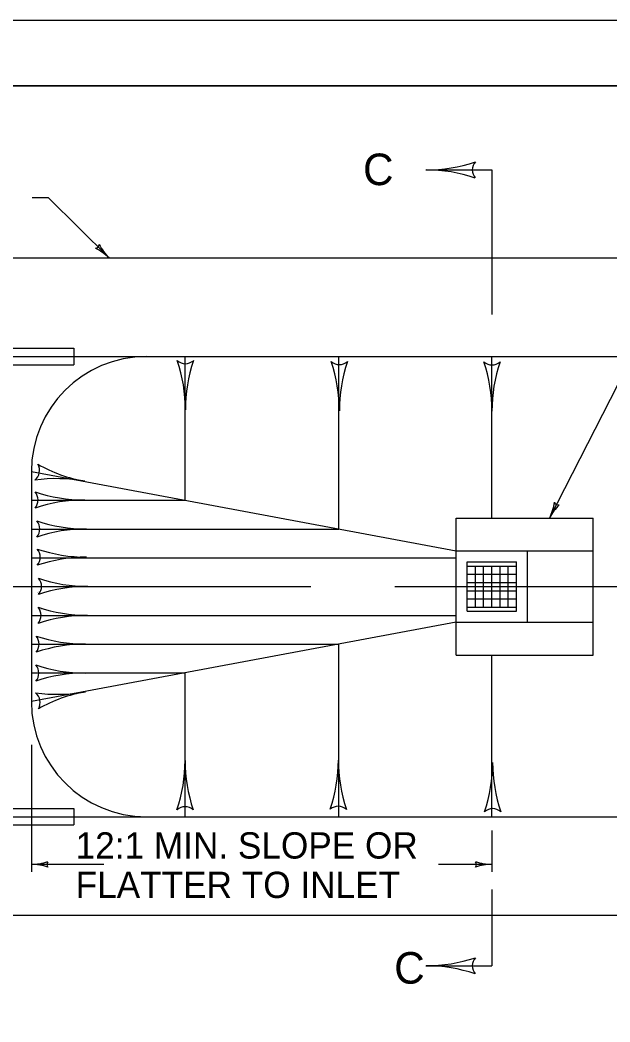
# Model space of a CAD drawing. Extents: x 997.6 to 1036.7, y 998.9 to 1022.9.
# Drawn here: x 1021.63 to 1026.11, y 1014.38 to 1022 of the extents above; entities that cross this region are included whole.
import ezdxf

# ---------------------------------------------------------------- set-up
doc = ezdxf.new("R2010")
doc.units = 0
for name, color, linetype in [('Level 1', 7, 'Continuous'), ('Level 10', 7, 'Continuous'), ('Level 11', 7, 'Continuous'), ('Level 14', 7, 'Continuous')]:
    doc.layers.add(name, color=color, linetype=linetype)

msp = doc.modelspace()

# ---------------------------------------------------------------- linework, layer by layer
at = {"layer": 'Level 1'}
for p, q in [((1027.067, 1020.9808), (1025.653, 1018.2117)), ((1024.7148, 1020.86), (1025.2148, 1020.86)), ((1025.2148, 1020.86), (1025.2148, 1019.7613)), ((1021.8453, 1020.6473), (1021.7203, 1020.6473)), ((1021.8453, 1020.6473), (1022.3055, 1020.1908)), ((1010.5186, 1020.1908), (1033.6663, 1020.1908)), ((1010.5186, 1019.5033), (1022.0386, 1019.5033)), ((1022.0386, 1019.5033), (1022.0386, 1019.3783)), ((1010.5186, 1019.4408), (1033.6663, 1019.4408)), ((1022.884, 1018.3471), (1022.884, 1019.4408)), ((1024.0532, 1018.1283), (1024.0532, 1019.4408)), ((1025.2148, 1018.2117), (1025.2148, 1019.4408)), ((1010.5186, 1019.3783), (1022.0386, 1019.3783)), ((1021.7148, 1018.5658), (1021.7148, 1016.8158)), ((1021.7148, 1018.5658), (1024.944, 1017.9617)), ((1021.7148, 1018.3471), (1022.884, 1018.3471)), ((1024.944, 1018.2117), (1025.9857, 1018.2117)), ((1024.944, 1017.17), (1024.944, 1018.2117)), ((1025.9857, 1017.17), (1025.9857, 1018.2117)), ((1021.7148, 1018.1283), (1024.0532, 1018.1283)), ((1021.7148, 1017.9096), (1024.944, 1017.9096)), ((1024.944, 1017.9617), (1025.9857, 1017.9617)), ((1025.4857, 1017.42), (1025.4857, 1017.9617)), ((1025.0273, 1017.8783), (1025.4023, 1017.8783)), ((1025.0273, 1017.5033), (1025.0273, 1017.8783)), ((1025.0273, 1017.8471), (1025.4023, 1017.8471)), ((1025.0898, 1017.5346), (1025.0898, 1017.8471)), ((1025.1523, 1017.5346), (1025.1523, 1017.8471)), ((1025.2148, 1017.5346), (1025.2148, 1017.8471)), ((1025.2773, 1017.5346), (1025.2773, 1017.8471)), ((1025.3398, 1017.5346), (1025.3398, 1017.8471)), ((1025.4023, 1017.5033), (1025.4023, 1017.8783)), ((1025.0273, 1017.7846), (1025.4023, 1017.7846)), ((1014.8544, 1017.6908), (1022.3748, 1017.6908)), ((1021.7148, 1017.6908), (1023.8388, 1017.6908)), ((1024.4773, 1017.6908), (1026.2123, 1017.6908)), ((1024.6795, 1017.6908), (1026.1089, 1017.6908)), ((1025.0273, 1017.7221), (1025.4023, 1017.7221)), ((1025.0273, 1017.6596), (1025.4023, 1017.6596)), ((1025.0273, 1017.5971), (1025.4023, 1017.5971)), ((1025.0273, 1017.5346), (1025.4023, 1017.5346)), ((1021.7148, 1017.4721), (1024.944, 1017.4721)), ((1025.0273, 1017.5033), (1025.4023, 1017.5033)), ((1024.944, 1017.42), (1021.7148, 1016.8158)), ((1024.944, 1017.42), (1025.9857, 1017.42)), ((1021.7148, 1017.2533), (1024.0532, 1017.2533)), ((1024.0532, 1015.9408), (1024.0532, 1017.2533)), ((1024.944, 1017.17), (1025.9857, 1017.17)), ((1025.2148, 1015.9408), (1025.2148, 1017.17)), ((1021.7148, 1017.0346), (1022.884, 1017.0346)), ((1022.884, 1015.9408), (1022.884, 1017.0346)), ((1021.7148, 1016.4882), (1021.7148, 1015.5223)), ((1010.5186, 1016.0033), (1022.0386, 1016.0033)), ((1022.0386, 1016.0033), (1022.0386, 1015.8783)), ((1010.5186, 1015.9408), (1033.6663, 1015.9408)), ((1010.5186, 1015.8783), (1022.0386, 1015.8783)), ((1025.2148, 1015.8365), (1025.2148, 1015.5223)), ((1022.2649, 1015.5781), (1021.7148, 1015.5781)), ((1025.2148, 1015.5781), (1024.8087, 1015.5781)), ((1025.2148, 1015.3872), (1025.2148, 1014.8068)), ((1010.5186, 1015.1908), (1033.6663, 1015.1908)), ((1024.7148, 1014.8068), (1025.2148, 1014.8068))]:
    msp.add_line(p, q, dxfattribs=at)
for centre, radius, start, end in [((1024.7148, 1022.0319), 1.1719, 269.98778, 270), ((1024.7148, 1022.0319), 1.1719, 270, 288.66878), ((1024.7148, 1019.6881), 1.1719, 71.34716, 89.99389), ((1025.1605, 1020.8599), 0.0937, 138.7746, 220.89129), ((1022.2001, 1020.2955), 0.0312, 274.0142, 356.13089), ((1022.0304, 1019.9135), 0.3906, 45.2396, 63.90838), ((1022.5806, 1020.4682), 0.3906, 206.58676, 225.23349), ((1022.0304, 1019.9135), 0.3906, 45.22738, 45.2396), ((1022.5898, 1018.5658), 0.875, 90, 180), ((1022.8861, 1019.48), 0.0937, 228.7746, 310.89129), ((1021.7141, 1019.0344), 1.1719, 0, 18.66878), ((1024.0579, 1019.0344), 1.1719, 161.34716, 179.99389), ((1024.0561, 1019.4725), 0.0937, 228.7746, 310.89129), ((1022.8841, 1019.0268), 1.1719, 0, 18.66878), ((1025.2279, 1019.0268), 1.1719, 161.34716, 179.99389), ((1025.2163, 1019.4705), 0.0937, 228.7746, 310.89129), ((1024.0443, 1019.0249), 1.1719, 0, 18.66878), ((1026.388, 1019.0249), 1.1719, 161.34716, 179.99389), ((1021.7141, 1019.0344), 1.1719, 359.98778, 0), ((1022.8841, 1019.0268), 1.1719, 359.98778, 0), ((1024.0443, 1019.0249), 1.1719, 359.98778, 0), ((1021.683, 1018.574), 0.0938, 308.17726, 30.29396), ((1022.3365, 1019.6438), 1.1719, 240.74982, 259.39655), ((1021.9055, 1017.34), 1.1719, 79.40266, 98.07145), ((1021.9055, 1017.34), 1.1719, 79.39044, 79.40266), ((1021.6722, 1018.35), 0.0937, 318.7746, 40.89129), ((1022.1178, 1017.178), 1.1719, 90, 108.66878), ((1022.1178, 1019.5217), 1.1719, 251.34716, 269.99389), ((1022.1178, 1017.178), 1.1719, 89.98778, 90), ((1025.3048, 1018.3895), 0.3909, 332.9494, 351.61819), ((1026.0012, 1018.0339), 0.3909, 134.29656, 152.94329), ((1025.7206, 1018.344), 0.0313, 201.724, 283.84069), ((1025.3048, 1018.3895), 0.3909, 332.93718, 332.9494), ((1021.6855, 1018.1295), 0.0937, 318.7746, 40.89129), ((1022.1312, 1016.9575), 1.1719, 90, 108.66878), ((1022.1312, 1019.3013), 1.1719, 251.34716, 269.99389), ((1022.1312, 1016.9575), 1.1719, 89.98778, 90), ((1021.6893, 1017.9148), 0.0937, 318.7746, 40.89129), ((1022.1349, 1019.0865), 1.1719, 251.34716, 269.99389), ((1022.1349, 1016.7428), 1.1719, 90, 108.66878), ((1022.1349, 1016.7428), 1.1719, 89.98778, 90), ((1021.6988, 1017.6925), 0.0937, 318.7746, 40.89129), ((1022.1444, 1018.8642), 1.1719, 251.34716, 269.99389), ((1022.1444, 1016.5205), 1.1719, 90, 108.66878), ((1022.1444, 1016.5205), 1.1719, 89.98778, 90), ((1021.695, 1017.472), 0.0937, 318.7746, 40.89129), ((1022.1406, 1018.6438), 1.1719, 251.34716, 269.99389), ((1022.1406, 1016.3), 1.1719, 90, 108.66878), ((1022.1406, 1016.3), 1.1719, 89.98778, 90), ((1021.6798, 1017.2535), 0.0937, 318.7746, 40.89129), ((1022.1254, 1018.4253), 1.1719, 251.34716, 269.99389), ((1022.1254, 1016.0815), 1.1719, 90, 108.66878), ((1022.1254, 1016.0815), 1.1719, 89.98778, 90), ((1021.6779, 1017.0331), 0.0937, 318.7746, 40.89129), ((1022.1235, 1018.2049), 1.1719, 251.34716, 269.99389), ((1022.1235, 1015.8611), 1.1719, 90, 108.66878), ((1022.1235, 1015.8611), 1.1719, 89.98778, 90), ((1021.9106, 1018.0434), 1.1719, 261.94449, 280.59123), ((1021.688, 1016.8097), 0.0938, 329.37193, 51.48863), ((1022.3416, 1015.7396), 1.1719, 100.59734, 119.26612), ((1022.3416, 1015.7396), 1.1719, 100.58511, 100.59734), ((1022.5898, 1016.8158), 0.875, 180, 270), ((1021.7116, 1016.3682), 1.1719, 341.34716, 359.99389), ((1024.0554, 1016.3682), 1.1719, 179.98778, 180), ((1024.0554, 1016.3682), 1.1719, 180, 198.66878), ((1022.8766, 1016.3716), 1.1719, 341.34716, 359.99389), ((1025.2204, 1016.3716), 1.1719, 179.98778, 180), ((1025.2204, 1016.3716), 1.1719, 180, 198.66878), ((1024.0495, 1016.3536), 1.1719, 341.34716, 359.99389), ((1026.3933, 1016.3536), 1.1719, 179.98778, 180), ((1026.3933, 1016.3536), 1.1719, 180, 198.66878), ((1022.8834, 1015.9225), 0.0937, 48.7746, 130.89129), ((1024.0484, 1015.926), 0.0937, 48.7746, 130.89129), ((1025.2213, 1015.908), 0.0937, 48.7746, 130.89129), ((1021.7148, 1015.9687), 0.3906, 269.98778, 270), ((1021.7148, 1015.9687), 0.3906, 270, 288.66878), ((1021.7148, 1015.1875), 0.3906, 71.34716, 89.99389), ((1021.8634, 1015.578), 0.0312, 138.7746, 220.89129), ((1025.0663, 1015.5781), 0.0312, 318.7746, 40.89129), ((1025.2148, 1015.1875), 0.3906, 90, 108.66878), ((1025.2148, 1015.9687), 0.3906, 251.34716, 269.99389), ((1025.2148, 1015.1875), 0.3906, 89.98778, 90), ((1024.7148, 1015.9786), 1.1719, 270, 288.66878), ((1025.1605, 1014.8066), 0.0937, 138.7746, 220.89129), ((1024.7148, 1015.9786), 1.1719, 269.98778, 270), ((1024.7148, 1013.6349), 1.1719, 71.34716, 89.99389)]:
    msp.add_arc(centre, radius, start, end, dxfattribs=at)
at = {"layer": 'Level 10'}
msp.add_line((1007, 1021.5), (1035.5, 1021.5), dxfattribs=at)
at = {"layer": 'Level 11'}
msp.add_lwpolyline([(1007, 1000.5), (1035.5, 1000.5), (1035.5, 1021.5), (1007, 1021.5)], close=True, dxfattribs=at)
at = {"layer": 'Level 14'}
msp.add_line((1000, 1022), (1036, 1022), dxfattribs=at)

# ---------------------------------------------------------------- texts
at = {"layer": 'Level 1'}
for s, height, p in [('C', 0.24, (1024.2363, 1020.7443)), ('V', 0.02, (1021.7725, 1017.4998)), ('12:1 MIN. SLOPE OR', 0.2, (1022.0513, 1015.6222)), ('FLATTER TO INLET', 0.2, (1022.0513, 1015.3222)), ('C', 0.24, (1024.4729, 1014.6708))]:
    msp.add_text(s, height=height, dxfattribs=at).set_placement(p)
msp.add_text('V', height=0.02, rotation=45, dxfattribs=at).set_placement((1021.7745, 1017.6288))

doc.saveas('drawing.dxf')
